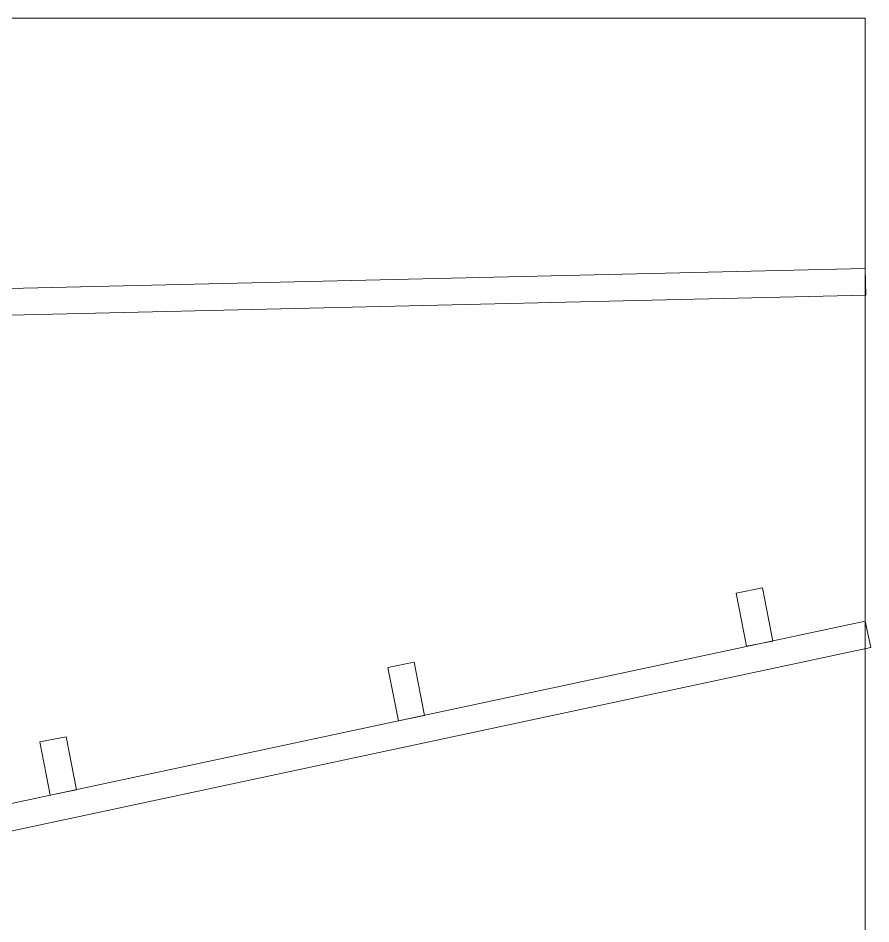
# Model space of a CAD drawing. Header units: metres. Extents: x -8.6 to 8.7, y -3.9 to 3.9.
# Drawn here: x 5.547 to 7.943, y 1.381 to 3.925 of the extents above; entities that cross this region are included whole.
import ezdxf

# ---------------------------------------------------------------- set-up
doc = ezdxf.new("R2010")
doc.units = ezdxf.units.M
doc.header["$LTSCALE"] = 0.00508
doc.layers.add('Court_Green', color=87, linetype='Continuous', lineweight=5)
doc.layers.add('Court_White', color=2, linetype='Continuous', lineweight=5)

msp = doc.modelspace()

# ---------------------------------------------------------------- linework, layer by layer
at = {"layer": 'Court_Green'}
msp.add_3dface([(-7.923, -3.925, 0.1), (7.927, -3.925, 0.1), (7.927, 3.925, 0.1), (-7.923, 3.925, 0.1)], dxfattribs=at)
at = {"layer": 'Court_White'}
for points in [[(5.323, 3.0858, 0.105), (7.9288, 3.1471, 0.105), (7.927, 3.2221, 0.105), (5.3213, 3.1607, 0.105)], [(7.667, 2.1752, 0.105), (7.6379, 2.3248, 0.105), (7.5643, 2.3105, 0.105), (7.5934, 2.1609, 0.105)], [(4.5176, 1.4267, 0.105), (7.9426, 2.158, 0.105), (7.927, 2.2314, 0.105), (4.502, 1.5, 0.105)], [(6.6891, 1.9664, 0.105), (6.66, 2.116, 0.105), (6.5863, 2.1017, 0.105), (6.6154, 1.952, 0.105)], [(5.7111, 1.7575, 0.105), (5.682, 1.9071, 0.105), (5.6084, 1.8928, 0.105), (5.6375, 1.7432, 0.105)]]:
    msp.add_3dface(points, dxfattribs=at)

doc.saveas('drawing.dxf')
